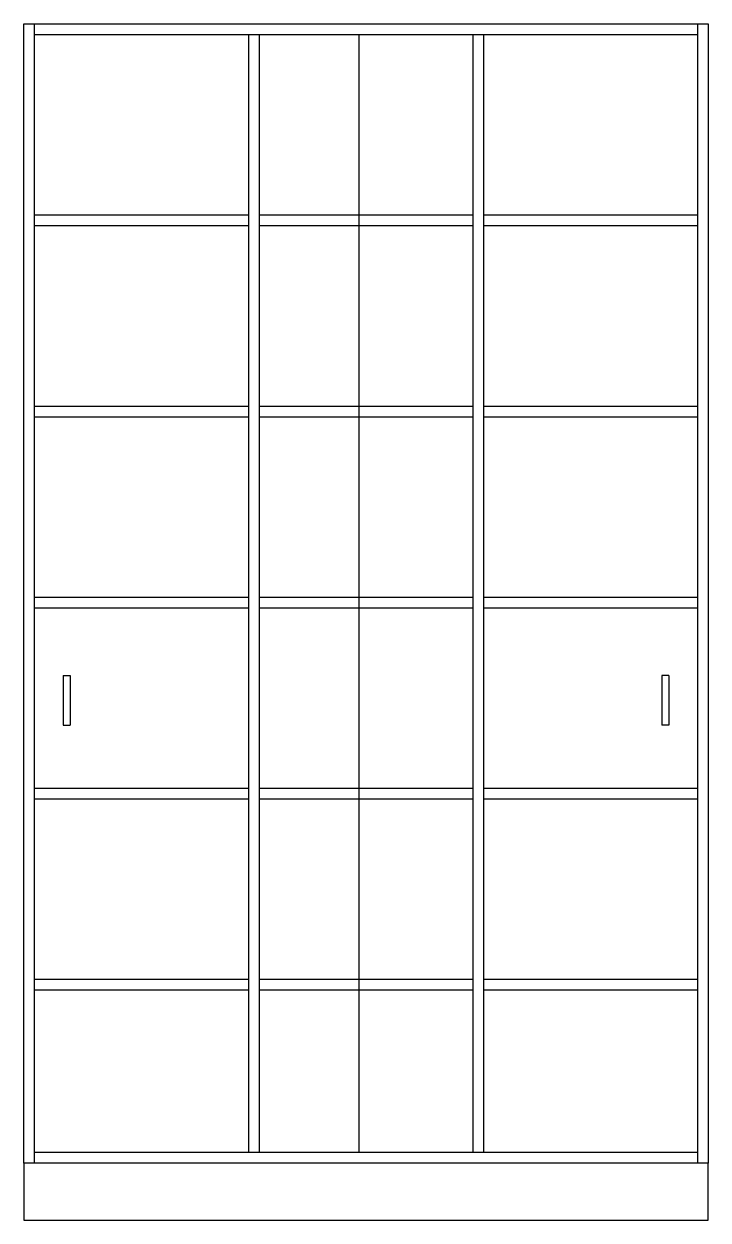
# Model space of a CAD drawing. Extents: x 0 to 48, y 0 to 84.
import ezdxf

# ---------------------------------------------------------------- set-up
doc = ezdxf.new("R2010")
doc.units = 0
doc.header["$LTSCALE"] = 3
doc.layers.get('0').update_dxf_attribs({"linetype": 'CONTINUOUS'})

msp = doc.modelspace()

# ---------------------------------------------------------------- linework, layer by layer
at = {"color": 0}
for p, q in [((0, 84), (48, 84)), ((0, 4), (0, 84)), ((0.75, 4), (0.75, 84)), ((47.25, 84), (47.25, 4)), ((48, 84), (48, 4)), ((0.75, 83.25), (47.25, 83.25)), ((15.75, 83.25), (15.75, 4.75)), ((16.5, 83.25), (16.5, 4.75)), ((23.5, 83.25), (23.5, 4.75)), ((31.5, 83.25), (31.5, 4.75)), ((32.25, 83.25), (32.25, 4.75)), ((0.75, 70.586), (15.75, 70.586)), ((16.5, 70.586), (31.5, 70.586)), ((32.25, 70.586), (47.25, 70.586)), ((0.75, 69.836), (15.75, 69.836)), ((16.5, 69.836), (31.5, 69.836)), ((32.25, 69.836), (47.25, 69.836)), ((0.75, 57.164), (15.75, 57.164)), ((16.5, 57.164), (31.5, 57.164)), ((32.25, 57.164), (47.25, 57.164)), ((0.75, 56.414), (15.75, 56.414)), ((16.5, 56.414), (31.5, 56.414)), ((32.25, 56.414), (47.25, 56.414)), ((0.75, 43.75), (15.75, 43.75)), ((16.5, 43.75), (31.5, 43.75)), ((32.25, 43.75), (47.25, 43.75)), ((0.75, 43), (15.75, 43)), ((16.5, 43), (31.5, 43)), ((32.25, 43), (47.25, 43)), ((2.75, 38.25), (2.75, 34.75)), ((2.75, 38.25), (3.25, 38.25)), ((3.25, 38.25), (3.25, 34.75)), ((44.75, 38.25), (44.75, 34.75)), ((45.25, 38.25), (44.75, 38.25)), ((45.25, 38.25), (45.25, 34.75)), ((2.75, 34.75), (3.25, 34.75)), ((45.25, 34.75), (44.75, 34.75)), ((0.75, 30.336), (15.75, 30.336)), ((16.5, 30.336), (31.5, 30.336)), ((32.25, 30.336), (47.25, 30.336)), ((0.75, 29.586), (15.75, 29.586)), ((16.5, 29.586), (31.5, 29.586)), ((32.25, 29.586), (47.25, 29.586)), ((0.75, 16.914), (15.75, 16.914)), ((16.5, 16.914), (31.5, 16.914)), ((32.25, 16.914), (47.25, 16.914)), ((0.75, 16.164), (15.75, 16.164)), ((16.5, 16.164), (31.5, 16.164)), ((32.25, 16.164), (47.25, 16.164)), ((47.25, 4.75), (0.75, 4.75)), ((48, 4), (0, 4)), ((0, 4), (0, 0)), ((48, 0), (48, 4)), ((0, 0), (48, 0))]:
    msp.add_line(p, q, dxfattribs=at)

doc.saveas('drawing.dxf')
